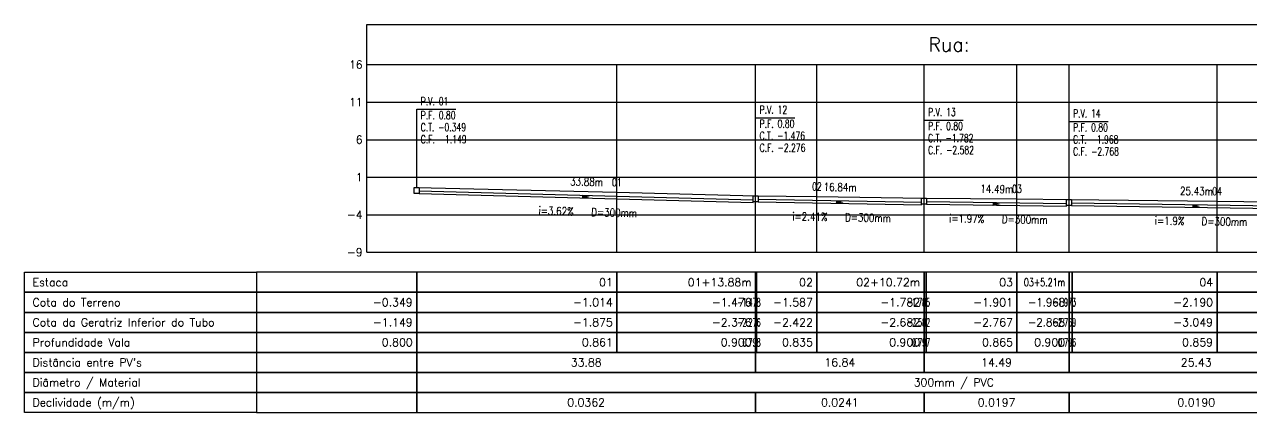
# Model space of a CAD drawing. Extents: x -6997814 to 14282083, y -16 to 289481930.
# Drawn here: x 363617.7 to 363740.4, y 7352213.5 to 7352252.3 of the extents above; entities that cross this region are included whole.
import ezdxf
from ezdxf.enums import TextEntityAlignment as Align

# ---------------------------------------------------------------- set-up
doc = ezdxf.new("R2010")
doc.units = 0
doc.header["$LTSCALE"] = 6.5
for name, color, linetype in [('PS_IND_COMPRIMENTO', 7, 'CONTINUOUS'), ('PS_IND_DIAMETRO', 7, 'CONTINUOUS'), ('PS_IND_FLUXO', 3, 'CONTINUOUS'), ('PS_IND_INCLINACAO', 7, 'CONTINUOUS'), ('PS_PERFIL_CAIXAS', 7, 'CONTINUOUS'), ('PS_PERFIL_COTA_LIN', 7, 'CONTINUOUS'), ('PS_PERFIL_COTA_TXT', 5, 'CONTINUOUS'), ('PS_PERFIL_GRADE', 8, 'CONTINUOUS'), ('PS_PERFIL_TERRENO', 3, 'CONTINUOUS'), ('PS_PERFIL_TITULOS', 5, 'CONTINUOUS'), ('PS_PERFIL_TUBO', 7, 'CONTINUOUS'), ('PS_PONTOS_IDENTIFICACAO_LIN', 7, 'CONTINUOUS'), ('PS_PONTOS_IDENTIFICACAO_TXT', 7, 'CONTINUOUS')]:
    doc.layers.add(name, color=color, linetype=linetype)
doc.styles.add('ROMANS', font='romans.shx')

# ---------------------------------------------------------------- blocks, each defined once
blk = doc.blocks.new('*U372')
at = {"layer": 'PS_PERFIL_GRADE', "linetype": 'Continuous', "lineweight": -2}
for p, q in [((0, 0), (0, 18.75)), ((0, 18.75), (117.37, 18.75)), ((25, 0), (25, 18.75)), ((38.88, 0), (38.88, 18.75)), ((38.88, 0), (38.88, 18.75)), ((45, 0), (45, 18.75)), ((55.72, 0), (55.72, 18.75)), ((55.72, 0), (55.72, 18.75)), ((65, 0), (65, 18.75)), ((70.21, 0), (70.21, 18.75)), ((70.21, 0), (70.21, 18.75)), ((85, 0), (85, 18.75)), ((95.64, 0), (95.64, 18.75)), ((95.64, 0), (95.64, 18.75)), ((105, 0), (105, 18.75)), ((112.37, 0), (112.37, 18.75)), ((117.37, 0), (117.37, 18.75)), ((0, 15), (117.37, 15)), ((0, 11.25), (117.37, 11.25)), ((0, 7.5), (117.37, 7.5)), ((0, 3.75), (117.37, 3.75)), ((0, 0), (117.37, 0))]:
    blk.add_line(p, q, dxfattribs=at)
blk.add_lwpolyline([(0, 18.75), (0, 22.75), (117.37, 22.75), (117.37, 18.75)], dxfattribs=at)
at = {"layer": 'PS_PERFIL_GRADE', "lineweight": -2, "style": 'ROMANS'}
for s, p in [('16', (-0.4, 18.75)), ('11', (-0.4, 15)), ('6', (-0.4, 11.25)), ('1', (-0.4, 7.5)), ('-4', (-0.4, 3.75)), ('-9', (-0.4, 0))]:
    blk.add_text(s, height=0.8, dxfattribs=at).set_placement(p, align=Align.MIDDLE_RIGHT)

msp = doc.modelspace()

# ---------------------------------------------------------------- linework, layer by layer
at = {"layer": 'PS_IND_FLUXO', "lineweight": -2}
for points in [[(363673.4825, 7352235.06482, 0.4, 0, 0), (363674.2822, 7352235.04277, 0, 0, 0)], [(363698.84106, 7352234.52387, 0.4, 0, 0), (363699.64092, 7352234.50897, 0, 0, 0)], [(363714.50775, 7352234.33805, 0.4, 0, 0), (363715.30766, 7352234.32579, 0, 0, 0)], [(363734.46712, 7352234.12472, 0.4, 0, 0), (363735.26703, 7352234.11312, 0, 0, 0)]]:
    msp.add_lwpolyline(points, format="xyseb", dxfattribs=at)
at = {"layer": 'PS_PERFIL_CAIXAS', "linetype": 'Continuous', "lineweight": -2}
for points in [[(363656.69442, 7352236.00142), (363657.19442, 7352236.00142), (363657.19442, 7352235.40142), (363656.69442, 7352235.40142)], [(363690.57027, 7352235.15617), (363691.07027, 7352235.15617), (363691.07027, 7352234.55617), (363690.57027, 7352234.55617)], [(363707.41171, 7352234.92667), (363707.91171, 7352234.92667), (363707.91171, 7352234.32667), (363707.41171, 7352234.32667)], [(363721.9037, 7352234.78717), (363722.4037, 7352234.78717), (363722.4037, 7352234.18717), (363721.9037, 7352234.18717)]]:
    msp.add_lwpolyline(points, close=True, dxfattribs=at)
at = {"layer": 'PS_PERFIL_COTA_LIN', "linetype": 'Continuous', "lineweight": -2}
for points in [[(363640.94442, 7352227.51317), (363640.94442, 7352225.51317), (363617.74442, 7352225.51317), (363617.74442, 7352227.51317)], [(363640.94442, 7352227.51317), (363640.94442, 7352225.51317), (363656.94442, 7352225.51317), (363656.94442, 7352227.51317)], [(363656.94442, 7352227.51317), (363656.94442, 7352225.51317), (363676.94442, 7352225.51317), (363676.94442, 7352227.51317)], [(363676.94442, 7352227.51317), (363676.94442, 7352225.51317), (363690.82027, 7352225.51317), (363690.82027, 7352227.51317)], [(363690.82027, 7352227.51317), (363690.82027, 7352225.51317), (363690.92027, 7352225.51317), (363690.92027, 7352227.51317)], [(363690.92027, 7352227.51317), (363690.92027, 7352225.51317), (363696.94442, 7352225.51317), (363696.94442, 7352227.51317)], [(363696.94442, 7352227.51317), (363696.94442, 7352225.51317), (363707.66171, 7352225.51317), (363707.66171, 7352227.51317)], [(363707.66171, 7352227.51317), (363707.66171, 7352225.51317), (363707.86171, 7352225.51317), (363707.86171, 7352227.51317)], [(363707.86171, 7352227.51317), (363707.86171, 7352225.51317), (363716.94442, 7352225.51317), (363716.94442, 7352227.51317)], [(363716.94442, 7352227.51317), (363716.94442, 7352225.51317), (363722.1537, 7352225.51317), (363722.1537, 7352227.51317)], [(363722.1537, 7352227.51317), (363722.1537, 7352225.51317), (363722.4537, 7352225.51317), (363722.4537, 7352227.51317)], [(363722.4537, 7352227.51317), (363722.4537, 7352225.51317), (363736.94442, 7352225.51317), (363736.94442, 7352227.51317)], [(363736.94442, 7352227.51317), (363736.94442, 7352225.51317), (363747.58045, 7352225.51317), (363747.58045, 7352227.51317)], [(363640.94442, 7352225.51317), (363640.94442, 7352223.51317), (363617.74442, 7352223.51317), (363617.74442, 7352225.51317)], [(363640.94442, 7352225.51317), (363640.94442, 7352223.51317), (363656.94442, 7352223.51317), (363656.94442, 7352225.51317)], [(363656.94442, 7352225.51317), (363656.94442, 7352223.51317), (363676.94442, 7352223.51317), (363676.94442, 7352225.51317)], [(363676.94442, 7352225.51317), (363676.94442, 7352223.51317), (363690.82027, 7352223.51317), (363690.82027, 7352225.51317)], [(363690.82027, 7352225.51317), (363690.82027, 7352223.51317), (363690.92027, 7352223.51317), (363690.92027, 7352225.51317)], [(363690.92027, 7352225.51317), (363690.92027, 7352223.51317), (363696.94442, 7352223.51317), (363696.94442, 7352225.51317)], [(363696.94442, 7352225.51317), (363696.94442, 7352223.51317), (363707.66171, 7352223.51317), (363707.66171, 7352225.51317)], [(363707.66171, 7352225.51317), (363707.66171, 7352223.51317), (363707.86171, 7352223.51317), (363707.86171, 7352225.51317)], [(363707.86171, 7352225.51317), (363707.86171, 7352223.51317), (363716.94442, 7352223.51317), (363716.94442, 7352225.51317)], [(363716.94442, 7352225.51317), (363716.94442, 7352223.51317), (363722.1537, 7352223.51317), (363722.1537, 7352225.51317)], [(363722.1537, 7352225.51317), (363722.1537, 7352223.51317), (363722.4537, 7352223.51317), (363722.4537, 7352225.51317)], [(363722.4537, 7352225.51317), (363722.4537, 7352223.51317), (363736.94442, 7352223.51317), (363736.94442, 7352225.51317)], [(363736.94442, 7352225.51317), (363736.94442, 7352223.51317), (363747.58045, 7352223.51317), (363747.58045, 7352225.51317)], [(363640.94442, 7352223.51317), (363640.94442, 7352221.51317), (363617.74442, 7352221.51317), (363617.74442, 7352223.51317)], [(363640.94442, 7352223.51317), (363640.94442, 7352221.51317), (363656.94442, 7352221.51317), (363656.94442, 7352223.51317)], [(363656.94442, 7352223.51317), (363656.94442, 7352221.51317), (363676.94442, 7352221.51317), (363676.94442, 7352223.51317)], [(363676.94442, 7352223.51317), (363676.94442, 7352221.51317), (363690.82027, 7352221.51317), (363690.82027, 7352223.51317)], [(363690.82027, 7352223.51317), (363690.82027, 7352221.51317), (363690.92027, 7352221.51317), (363690.92027, 7352223.51317)], [(363690.92027, 7352223.51317), (363690.92027, 7352221.51317), (363696.94442, 7352221.51317), (363696.94442, 7352223.51317)], [(363696.94442, 7352223.51317), (363696.94442, 7352221.51317), (363707.66171, 7352221.51317), (363707.66171, 7352223.51317)], [(363707.66171, 7352223.51317), (363707.66171, 7352221.51317), (363707.86171, 7352221.51317), (363707.86171, 7352223.51317)], [(363707.86171, 7352223.51317), (363707.86171, 7352221.51317), (363716.94442, 7352221.51317), (363716.94442, 7352223.51317)], [(363716.94442, 7352223.51317), (363716.94442, 7352221.51317), (363722.1537, 7352221.51317), (363722.1537, 7352223.51317)], [(363722.1537, 7352223.51317), (363722.1537, 7352221.51317), (363722.4537, 7352221.51317), (363722.4537, 7352223.51317)], [(363722.4537, 7352223.51317), (363722.4537, 7352221.51317), (363736.94442, 7352221.51317), (363736.94442, 7352223.51317)], [(363736.94442, 7352223.51317), (363736.94442, 7352221.51317), (363747.58045, 7352221.51317), (363747.58045, 7352223.51317)], [(363640.94442, 7352221.51317), (363640.94442, 7352219.51317), (363617.74442, 7352219.51317), (363617.74442, 7352221.51317)], [(363640.94442, 7352221.51317), (363640.94442, 7352219.51317), (363656.94442, 7352219.51317), (363656.94442, 7352221.51317)], [(363656.94442, 7352221.51317), (363656.94442, 7352219.51317), (363676.94442, 7352219.51317), (363676.94442, 7352221.51317)], [(363676.94442, 7352221.51317), (363676.94442, 7352219.51317), (363690.82027, 7352219.51317), (363690.82027, 7352221.51317)], [(363690.82027, 7352221.51317), (363690.82027, 7352219.51317), (363690.92027, 7352219.51317), (363690.92027, 7352221.51317)], [(363690.92027, 7352221.51317), (363690.92027, 7352219.51317), (363696.94442, 7352219.51317), (363696.94442, 7352221.51317)], [(363696.94442, 7352221.51317), (363696.94442, 7352219.51317), (363707.66171, 7352219.51317), (363707.66171, 7352221.51317)], [(363707.66171, 7352221.51317), (363707.66171, 7352219.51317), (363707.86171, 7352219.51317), (363707.86171, 7352221.51317)], [(363707.86171, 7352221.51317), (363707.86171, 7352219.51317), (363716.94442, 7352219.51317), (363716.94442, 7352221.51317)], [(363716.94442, 7352221.51317), (363716.94442, 7352219.51317), (363722.1537, 7352219.51317), (363722.1537, 7352221.51317)], [(363722.1537, 7352221.51317), (363722.1537, 7352219.51317), (363722.4537, 7352219.51317), (363722.4537, 7352221.51317)], [(363722.4537, 7352221.51317), (363722.4537, 7352219.51317), (363736.94442, 7352219.51317), (363736.94442, 7352221.51317)], [(363736.94442, 7352221.51317), (363736.94442, 7352219.51317), (363747.58045, 7352219.51317), (363747.58045, 7352221.51317)], [(363640.94442, 7352219.51317), (363640.94442, 7352217.51317), (363617.74442, 7352217.51317), (363617.74442, 7352219.51317)], [(363640.94442, 7352219.51317), (363640.94442, 7352217.51317), (363656.94442, 7352217.51317), (363656.94442, 7352219.51317)], [(363656.94442, 7352219.51317), (363656.94442, 7352217.51317), (363690.82027, 7352217.51317), (363690.82027, 7352219.51317)], [(363690.82027, 7352219.51317), (363690.82027, 7352217.51317), (363707.66171, 7352217.51317), (363707.66171, 7352219.51317)], [(363707.66171, 7352219.51317), (363707.66171, 7352217.51317), (363722.1537, 7352217.51317), (363722.1537, 7352219.51317)], [(363722.1537, 7352219.51317), (363722.1537, 7352217.51317), (363747.58045, 7352217.51317), (363747.58045, 7352219.51317)], [(363640.94442, 7352217.51317), (363640.94442, 7352215.51317), (363617.74442, 7352215.51317), (363617.74442, 7352217.51317)], [(363640.94442, 7352217.51317), (363640.94442, 7352215.51317), (363656.94442, 7352215.51317), (363656.94442, 7352217.51317)], [(363656.94442, 7352217.51317), (363656.94442, 7352215.51317), (363764.31513, 7352215.51317), (363764.31513, 7352217.51317)], [(363640.94442, 7352215.51317), (363640.94442, 7352213.51317), (363617.74442, 7352213.51317), (363617.74442, 7352215.51317)], [(363640.94442, 7352215.51317), (363640.94442, 7352213.51317), (363656.94442, 7352213.51317), (363656.94442, 7352215.51317)], [(363656.94442, 7352215.51317), (363656.94442, 7352213.51317), (363690.82027, 7352213.51317), (363690.82027, 7352215.51317)], [(363690.82027, 7352215.51317), (363690.82027, 7352213.51317), (363707.66171, 7352213.51317), (363707.66171, 7352215.51317)], [(363707.66171, 7352215.51317), (363707.66171, 7352213.51317), (363722.1537, 7352213.51317), (363722.1537, 7352215.51317)], [(363722.1537, 7352215.51317), (363722.1537, 7352213.51317), (363747.58045, 7352213.51317), (363747.58045, 7352215.51317)]]:
    msp.add_lwpolyline(points, close=True, dxfattribs=at)
for points in [[(363656.94442, 7352219.51317), (363676.94442, 7352219.51317)], [(363676.94442, 7352219.51317), (363690.82027, 7352219.51317)], [(363690.92027, 7352219.51317), (363696.94442, 7352219.51317)], [(363696.94442, 7352219.51317), (363707.66171, 7352219.51317)], [(363707.86171, 7352219.51317), (363716.94442, 7352219.51317)], [(363716.94442, 7352219.51317), (363722.1537, 7352219.51317)], [(363722.4537, 7352219.51317), (363736.94442, 7352219.51317)], [(363640.94442, 7352217.51317), (363656.94442, 7352217.51317)], [(363656.94442, 7352217.51317), (363676.94442, 7352217.51317)], [(363656.94442, 7352217.51317), (363676.94442, 7352217.51317)], [(363676.94442, 7352217.51317), (363690.82027, 7352217.51317)], [(363676.94442, 7352217.51317), (363690.82027, 7352217.51317)], [(363690.82027, 7352217.51317), (363690.92027, 7352217.51317)], [(363690.92027, 7352217.51317), (363696.94442, 7352217.51317)], [(363690.92027, 7352217.51317), (363696.94442, 7352217.51317)], [(363696.94442, 7352217.51317), (363707.66171, 7352217.51317)], [(363696.94442, 7352217.51317), (363707.66171, 7352217.51317)], [(363707.66171, 7352217.51317), (363707.86171, 7352217.51317)], [(363707.86171, 7352217.51317), (363716.94442, 7352217.51317)], [(363707.86171, 7352217.51317), (363716.94442, 7352217.51317)], [(363716.94442, 7352217.51317), (363722.1537, 7352217.51317)], [(363716.94442, 7352217.51317), (363722.1537, 7352217.51317)], [(363722.1537, 7352217.51317), (363722.4537, 7352217.51317)], [(363722.4537, 7352217.51317), (363736.94442, 7352217.51317)], [(363722.4537, 7352217.51317), (363736.94442, 7352217.51317)], [(363640.94442, 7352215.51317), (363656.94442, 7352215.51317)], [(363656.94442, 7352215.51317), (363676.94442, 7352215.51317)], [(363656.94442, 7352215.51317), (363676.94442, 7352215.51317)], [(363676.94442, 7352215.51317), (363690.82027, 7352215.51317)], [(363676.94442, 7352215.51317), (363690.82027, 7352215.51317)], [(363690.82027, 7352215.51317), (363690.92027, 7352215.51317)], [(363690.92027, 7352215.51317), (363696.94442, 7352215.51317)], [(363690.92027, 7352215.51317), (363696.94442, 7352215.51317)], [(363696.94442, 7352215.51317), (363707.66171, 7352215.51317)], [(363696.94442, 7352215.51317), (363707.66171, 7352215.51317)], [(363707.66171, 7352215.51317), (363707.86171, 7352215.51317)], [(363707.86171, 7352215.51317), (363716.94442, 7352215.51317)], [(363707.86171, 7352215.51317), (363716.94442, 7352215.51317)], [(363716.94442, 7352215.51317), (363722.1537, 7352215.51317)], [(363716.94442, 7352215.51317), (363722.1537, 7352215.51317)], [(363722.1537, 7352215.51317), (363722.4537, 7352215.51317)], [(363722.4537, 7352215.51317), (363736.94442, 7352215.51317)], [(363722.4537, 7352215.51317), (363736.94442, 7352215.51317)], [(363656.94442, 7352213.51317), (363676.94442, 7352213.51317)], [(363676.94442, 7352213.51317), (363690.82027, 7352213.51317)], [(363690.92027, 7352213.51317), (363696.94442, 7352213.51317)], [(363696.94442, 7352213.51317), (363707.66171, 7352213.51317)], [(363707.86171, 7352213.51317), (363716.94442, 7352213.51317)], [(363716.94442, 7352213.51317), (363722.1537, 7352213.51317)], [(363722.4537, 7352213.51317), (363736.94442, 7352213.51317)]]:
    msp.add_lwpolyline(points, dxfattribs=at)
at = {"layer": 'PS_PERFIL_TERRENO', "linetype": 'Continuous', "lineweight": -2}
msp.add_lwpolyline([(363656.94442, 7352236.00142), (363676.94442, 7352235.50239), (363676.94442, 7352235.50239), (363690.82027, 7352235.15617), (363690.82027, 7352235.15617), (363690.82027, 7352235.15617), (363690.82027, 7352235.15617), (363690.82027, 7352235.15617), (363696.94442, 7352235.07271), (363696.94442, 7352235.07271), (363707.66171, 7352234.92667), (363707.66171, 7352234.92667), (363707.66171, 7352234.92667), (363707.66171, 7352234.92667), (363707.66171, 7352234.92667), (363716.94442, 7352234.83731), (363716.94442, 7352234.83731), (363722.1537, 7352234.78717), (363722.1537, 7352234.78717), (363722.1537, 7352234.78717), (363722.1537, 7352234.78717), (363722.1537, 7352234.78717), (363736.94442, 7352234.62051), (363736.94442, 7352234.62051), (363747.58045, 7352234.50067)], dxfattribs=at)
at = {"layer": 'PS_PERFIL_TUBO', "linetype": 'Continuous', "lineweight": -2}
for points in [[(363657.19442, 7352235.40142), (363690.57027, 7352234.48117), (363690.57027, 7352234.70617), (363657.19442, 7352235.62642)], [(363691.07027, 7352234.55617), (363707.41171, 7352234.25167), (363707.41171, 7352234.47667), (363691.07027, 7352234.78117)], [(363707.91171, 7352234.32667), (363721.9037, 7352234.11217), (363721.9037, 7352234.33717), (363707.91171, 7352234.55167)], [(363722.4037, 7352234.18717), (363747.33045, 7352233.82567), (363747.33045, 7352234.05067), (363722.4037, 7352234.41217)]]:
    msp.add_lwpolyline(points, close=True, dxfattribs=at)
at = {"layer": 'PS_PONTOS_IDENTIFICACAO_LIN', "linetype": 'Continuous', "lineweight": -2}
for points in [[(363656.94442, 7352236.00142), (363656.94442, 7352243.80142), (363660.86442, 7352243.80142)], [(363690.82027, 7352235.15617), (363690.82027, 7352242.95617), (363694.74027, 7352242.95617)], [(363707.66171, 7352234.92667), (363707.66171, 7352242.72667), (363711.58171, 7352242.72667)], [(363722.1537, 7352234.78717), (363722.1537, 7352242.58717), (363726.0737, 7352242.58717)]]:
    msp.add_lwpolyline(points, dxfattribs=at)

# ---------------------------------------------------------------- block references
at = {"layer": 'PS_PERFIL_GRADE', "lineweight": -2}
msp.add_blockref('*U372', (363651.94442, 7352229.51317), dxfattribs=at)

# ---------------------------------------------------------------- texts
at = {"layer": 'PS_IND_COMPRIMENTO', "lineweight": -2, "style": 'ROMANS', "width": 0.8}
for s, rotation, p in [('33.88m', 358.420622, (363673.92369, 7352236.55322)), ('16.84m', 358.9324962, (363699.26894, 7352236.01616)), ('14.49m', 359.1217129, (363714.9307, 7352235.83174)), ('25.43m', 359.1691268, (363734.88883, 7352235.61876))]:
    msp.add_text(s, height=0.8, rotation=rotation, dxfattribs=at).set_placement(p, align=Align.MIDDLE_CENTER)
at = {"layer": 'PS_IND_DIAMETRO', "lineweight": -2, "style": 'ROMANS', "width": 0.8}
for rotation, p in [(358.420622, (363676.67993, 7352233.47609)), (358.9324962, (363702.05255, 7352232.96377)), (359.1217129, (363717.72438, 7352232.78856)), (359.1691268, (363737.68503, 7352232.57789))]:
    msp.add_text('D=300mm', height=0.8, rotation=rotation, dxfattribs=at).set_placement(p, align=Align.MIDDLE_CENTER)
at = {"layer": 'PS_IND_INCLINACAO', "lineweight": -2, "style": 'ROMANS', "width": 0.8}
for s, rotation, p in [('i=3.62%', 358.420622, (363670.88213, 7352233.63595)), ('i=2.41%', 358.9324962, (363696.25356, 7352233.07182)), ('i=1.97%', 359.1217129, (363711.92506, 7352232.87747)), ('i=1.9%', 359.1691268, (363732.2056, 7352232.65736))]:
    msp.add_text(s, height=0.8, rotation=rotation, dxfattribs=at).set_placement(p, align=Align.MIDDLE_CENTER)
at = {"layer": 'PS_PERFIL_COTA_TXT', "lineweight": -2, "style": 'ROMANS'}
for s, p in [('Estaca', (363618.54442, 7352226.51317)), ('Cota do Terreno', (363618.54442, 7352224.51317)), ('Cota da Geratriz Inferior do Tubo', (363618.54442, 7352222.51317)), ('Profundidade Vala', (363618.54442, 7352220.51317)), ("Distância entre PV's", (363618.54442, 7352218.51317)), ('Diâmetro / Material', (363618.54442, 7352216.51317)), ('Declividade (m/m)', (363618.54442, 7352214.51317))]:
    msp.add_text(s, height=0.8, dxfattribs=at).set_placement(p, align=Align.MIDDLE_LEFT)
for s, p in [('01', (363676.54442, 7352226.51317)), ('01+13.88m', (363690.42027, 7352226.51317)), ('02', (363696.54442, 7352226.51317)), ('02+10.72m', (363707.26171, 7352226.51317)), ('03', (363716.54442, 7352226.51317)), ('04', (363736.54442, 7352226.51317)), ('-0.349', (363656.54442, 7352224.51317)), ('-1.014', (363676.54442, 7352224.51317)), ('-1.476', (363690.42027, 7352224.51317)), ('-1.587', (363696.54442, 7352224.51317)), ('-1.782', (363707.26171, 7352224.51317)), ('-1.901', (363716.54442, 7352224.51317)), ('-2.190', (363736.54442, 7352224.51317)), ('-1.149', (363656.54442, 7352222.51317)), ('-1.875', (363676.54442, 7352222.51317)), ('-2.376', (363690.42027, 7352222.51317)), ('-2.422', (363696.54442, 7352222.51317)), ('-2.682', (363707.26171, 7352222.51317)), ('-2.767', (363716.54442, 7352222.51317)), ('-3.049', (363736.54442, 7352222.51317)), ('0.800', (363656.54442, 7352220.51317)), ('0.861', (363676.54442, 7352220.51317)), ('0.900', (363690.42027, 7352220.51317)), ('0.835', (363696.54442, 7352220.51317)), ('0.900', (363707.26171, 7352220.51317)), ('0.865', (363716.54442, 7352220.51317)), ('0.900', (363721.7537, 7352220.51317)), ('0.859', (363736.54442, 7352220.51317))]:
    msp.add_text(s, height=0.8, dxfattribs=at).set_placement(p, align=Align.MIDDLE_RIGHT)
for s, width, p in [('03+5.21m', 0.723511, (363721.7537, 7352226.51317)), ('-1.478', 0.5, (363691.32027, 7352224.51317)), ('-1.785', 0.5, (363708.26171, 7352224.51317)), ('-1.968', 0.930228, (363721.7537, 7352224.51317)), ('-1.973', 0.5, (363722.8537, 7352224.51317)), ('-2.276', 0.5, (363691.32027, 7352222.51317)), ('-2.582', 0.5, (363708.26171, 7352222.51317)), ('-2.868', 0.930228, (363721.7537, 7352222.51317)), ('-2.769', 0.5, (363722.8537, 7352222.51317)), ('0.798', 0.5, (363691.32027, 7352220.51317)), ('0.797', 0.5, (363708.26171, 7352220.51317)), ('0.796', 0.5, (363722.8537, 7352220.51317))]:
    msp.add_text(s, height=0.8, dxfattribs=dict(at, width=width)).set_placement(p, align=Align.MIDDLE_RIGHT)
for s, p in [('33.88', (363673.88235, 7352218.51317)), ('16.84', (363699.24099, 7352218.51317)), ('14.49', (363714.90771, 7352218.51317)), ('25.43', (363734.86708, 7352218.51317)), ('300mm / PVC', (363710.62977, 7352216.51317)), ('0.0362', (363673.88235, 7352214.51317)), ('0.0241', (363699.24099, 7352214.51317)), ('0.0197', (363714.90771, 7352214.51317)), ('0.0190', (363734.86708, 7352214.51317))]:
    msp.add_text(s, height=0.8, dxfattribs=at).set_placement(p, align=Align.MIDDLE_CENTER)
at = {"layer": 'PS_PERFIL_TITULOS', "lineweight": -2, "style": 'ROMANS'}
msp.add_text('Rua: ', height=1.4, dxfattribs=at).set_placement((363710.62977, 7352250.26317), align=Align.MIDDLE_CENTER)
at = {"layer": 'PS_PONTOS_IDENTIFICACAO_TXT', "lineweight": -2, "style": 'ROMANS', "width": 0.7}
for s, p in [('P.V. 01', (363657.34442, 7352244.20142)), ('P.F. 0.80', (363657.34442, 7352242.80142)), ('P.V. 12', (363691.22027, 7352243.35617)), ('P.V. 13', (363708.06171, 7352243.12667)), ('P.V. 14', (363722.5537, 7352242.98717)), ('C.T. -0.349', (363657.34442, 7352241.60142)), ('P.F. 0.80', (363691.22027, 7352241.95617)), ('P.F. 0.80', (363708.06171, 7352241.72667)), ('P.F. 0.80', (363722.5537, 7352241.58717)), ('C.F. -1.149', (363657.34442, 7352240.40142)), ('C.T. -1.476', (363691.22027, 7352240.75617)), ('C.T. -1.782', (363708.06171, 7352240.52667)), ('C.T. -1.968', (363722.5537, 7352240.38717)), ('C.F. -2.276', (363691.22027, 7352239.55617)), ('C.F. -2.582', (363708.06171, 7352239.32667)), ('C.F. -2.768', (363722.5537, 7352239.18717))]:
    msp.add_text(s, height=0.8, dxfattribs=at).set_placement(p)
for s, p in [('01', (363676.94442, 7352236.10239)), ('02', (363696.94442, 7352235.67271)), ('03', (363716.94442, 7352235.43731)), ('04', (363736.94442, 7352235.22051))]:
    msp.add_text(s, height=0.8, dxfattribs=at).set_placement(p, align=Align.CENTER)

doc.saveas('drawing.dxf')
